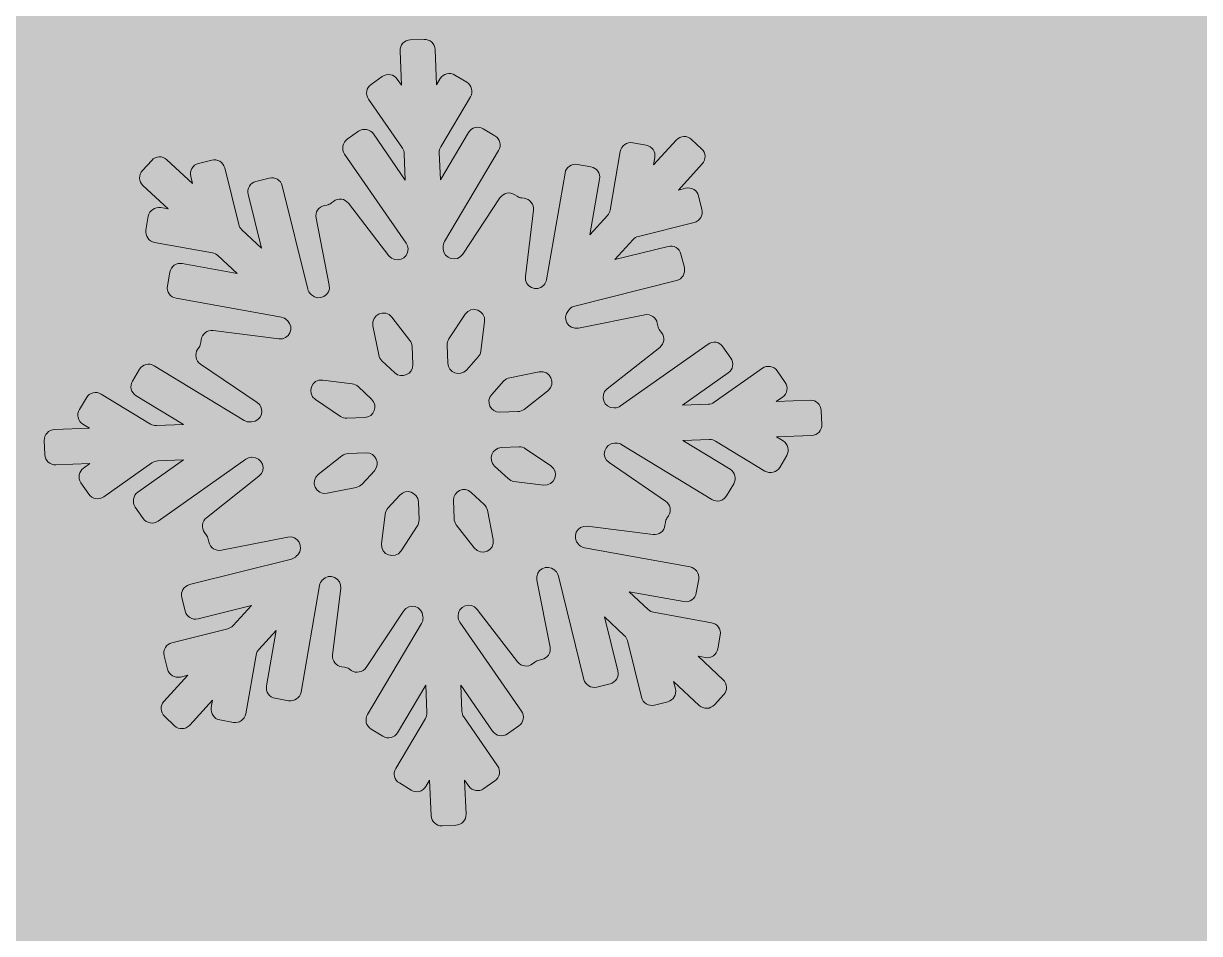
# Model space of a CAD drawing. Header units: millimetres. Extents: x 38 to 178, y -114 to -14.
# Drawn here: x 124.21 to 137.82, y -65.4 to -54.86 of the extents above; entities that cross this region are included whole.
import ezdxf

# ---------------------------------------------------------------- set-up
doc = ezdxf.new("R2010")
doc.units = ezdxf.units.MM
doc.header["$MEASUREMENT"] = 0
doc.layers.add('engraving', color=7, linetype='Continuous')
doc.layers.add('Layer 1', color=7, linetype='Continuous')

msp = doc.modelspace()

# ---------------------------------------------------------------- hatches: boundary and pattern name
at = {"layer": 'Layer 1'}
h = msp.add_hatch(color=2, dxfattribs=at)
h.dxf.hatch_style = 2
edge = h.paths.add_edge_path()
edge.add_spline(control_points=[(156.519, -27.749), (156.519, -27.749), (153.715, -27.749), (153.715, -27.749), (153.018, -26.097), (151.442, -24.9), (149.578, -24.758), (151.083, -23.643), (152.063, -21.859), (152.063, -19.842), (152.063, -16.462), (149.323, -13.721), (145.942, -13.721), (142.562, -13.721), (139.821, -16.462), (139.821, -19.842), (139.821, -21.859), (140.801, -23.643), (142.306, -24.758), (140.442, -24.9), (138.866, -26.097), (138.17, -27.749), (138.17, -27.749), (135.366, -27.749), (135.366, -27.749), (135.366, -27.749), (114.098, -27.749), (114.098, -27.749), (114.098, -27.749), (114.098, -81.46), (114.098, -81.46), (114.098, -85.792), (114.949, -89.87), (116.651, -93.698), (118.352, -97.527), (120.654, -100.853), (123.553, -103.675), (126.454, -106.499), (129.818, -108.741), (133.645, -110.403), (137.474, -112.065), (141.552, -112.898), (145.884, -112.898), (150.215, -112.898), (154.313, -112.065), (158.181, -110.403), (162.047, -108.741), (165.432, -106.499), (168.331, -103.675), (171.231, -100.853), (173.532, -97.527), (175.234, -93.698), (176.934, -89.87), (177.786, -85.792), (177.786, -81.46), (177.786, -81.46), (177.786, -27.749), (177.786, -27.749), (177.786, -27.749), (156.519, -27.749), (156.519, -27.749)], knot_values=[0, 0, 0, 0, 1, 1, 1, 2, 2, 2, 3, 3, 3, 4, 4, 4, 5, 5, 5, 6, 6, 6, 7, 7, 7, 8, 8, 8, 9, 9, 9, 10, 10, 10, 11, 11, 11, 12, 12, 12, 13, 13, 13, 14, 14, 14, 15, 15, 15, 16, 16, 16, 17, 17, 17, 18, 18, 18, 19, 19, 19, 20, 20, 20, 20], degree=3, periodic=1)
edge = h.paths.add_edge_path()
edge.add_spline(control_points=[(142.135, -19.842), (142.135, -17.743), (143.843, -16.035), (145.942, -16.035), (148.042, -16.035), (149.75, -17.743), (149.75, -19.842), (149.75, -21.942), (148.042, -23.65), (145.942, -23.65), (143.843, -23.65), (142.135, -21.942), (142.135, -19.842)], knot_values=[0, 0, 0, 0, 1, 1, 1, 2, 2, 2, 3, 3, 3, 4, 4, 4, 4], degree=3, periodic=1)
edge = h.paths.add_edge_path()
edge.add_spline(control_points=[(151.163, -85.346), (149.655, -86.778), (147.895, -87.492), (145.884, -87.492), (143.95, -87.492), (142.231, -86.778), (140.722, -85.346), (139.214, -83.915), (138.461, -82.234), (138.461, -80.3), (138.461, -80.3), (138.461, -31.811), (138.461, -31.811), (138.461, -31.811), (153.425, -31.811), (153.425, -31.811), (153.425, -31.811), (153.425, -80.3), (153.425, -80.3), (153.425, -82.234), (152.67, -83.915), (151.163, -85.346)], knot_values=[0, 0, 0, 0, 1, 1, 1, 2, 2, 2, 3, 3, 3, 4, 4, 4, 5, 5, 5, 6, 6, 6, 7, 7, 7, 7], degree=3, periodic=1)

# ---------------------------------------------------------------- linework, layer by layer
at = {"layer": 'engraving', "lineweight": 0}
for points, knots in [([(133.446, -59.339), (133.444, -59.271), (133.386, -59.218), (133.318, -59.221), (133.318, -59.221), (132.925, -59.236), (132.925, -59.236), (132.925, -59.236), (132.998, -59.185), (132.998, -59.185), (133.053, -59.145), (133.067, -59.069), (133.028, -59.013), (133.028, -59.013), (132.937, -58.881), (132.937, -58.881), (132.897, -58.824), (132.82, -58.811), (132.764, -58.85), (132.764, -58.85), (132.206, -59.244), (132.206, -59.244), (132.187, -59.258), (132.164, -59.266), (132.14, -59.266), (132.14, -59.266), (131.839, -59.278), (131.839, -59.278), (131.839, -59.278), (132.369, -58.904), (132.369, -58.904), (132.425, -58.865), (132.438, -58.788), (132.4, -58.732), (132.4, -58.732), (132.308, -58.6), (132.308, -58.6), (132.269, -58.544), (132.191, -58.53), (132.135, -58.57), (132.135, -58.57), (131.121, -59.286), (131.121, -59.286), (131.101, -59.3), (131.078, -59.308), (131.054, -59.309), (131.054, -59.309), (131.048, -59.309), (131.048, -59.309), (130.929, -59.313), (130.873, -59.162), (130.967, -59.088), (130.967, -59.088), (131.576, -58.609), (131.576, -58.609), (131.629, -58.567), (131.638, -58.49), (131.597, -58.437), (131.597, -58.437), (131.578, -58.411), (131.578, -58.411), (131.566, -58.396), (131.558, -58.378), (131.554, -58.36), (131.554, -58.36), (131.548, -58.329), (131.548, -58.329), (131.535, -58.262), (131.47, -58.218), (131.403, -58.231), (131.403, -58.231), (130.634, -58.385), (130.634, -58.385), (130.517, -58.408), (130.439, -58.268), (130.519, -58.18), (130.519, -58.18), (130.532, -58.166), (130.532, -58.166), (130.548, -58.148), (130.569, -58.135), (130.593, -58.13), (130.593, -58.13), (131.771, -57.834), (131.771, -57.834), (131.837, -57.817), (131.877, -57.751), (131.861, -57.684), (131.861, -57.684), (131.822, -57.528), (131.822, -57.528), (131.806, -57.461), (131.739, -57.421), (131.672, -57.438), (131.672, -57.438), (131.055, -57.592), (131.055, -57.592), (131.055, -57.592), (131.268, -57.359), (131.268, -57.359), (131.284, -57.342), (131.306, -57.329), (131.329, -57.323), (131.329, -57.323), (131.975, -57.161), (131.975, -57.161), (132.041, -57.144), (132.081, -57.077), (132.065, -57.011), (132.065, -57.011), (132.026, -56.855), (132.026, -56.855), (132.009, -56.788), (131.942, -56.748), (131.876, -56.765), (131.876, -56.765), (131.792, -56.786), (131.792, -56.786), (131.792, -56.786), (132.068, -56.483), (132.068, -56.483), (132.114, -56.433), (132.111, -56.355), (132.061, -56.309), (132.061, -56.309), (131.944, -56.199), (131.944, -56.199), (131.894, -56.152), (131.815, -56.156), (131.769, -56.206), (131.769, -56.206), (131.504, -56.496), (131.504, -56.496), (131.504, -56.496), (131.519, -56.409), (131.519, -56.409), (131.531, -56.343), (131.486, -56.279), (131.42, -56.267), (131.42, -56.267), (131.263, -56.238), (131.263, -56.238), (131.196, -56.226), (131.131, -56.271), (131.12, -56.339), (131.12, -56.339), (131.001, -57.018), (131.001, -57.018), (130.997, -57.042), (130.987, -57.063), (130.971, -57.081), (130.971, -57.081), (130.768, -57.303), (130.768, -57.303), (130.768, -57.303), (130.88, -56.66), (130.88, -56.66), (130.892, -56.593), (130.847, -56.529), (130.78, -56.517), (130.78, -56.517), (130.624, -56.489), (130.624, -56.489), (130.556, -56.477), (130.492, -56.522), (130.48, -56.589), (130.48, -56.589), (130.265, -57.825), (130.265, -57.825), (130.261, -57.848), (130.25, -57.87), (130.235, -57.887), (130.235, -57.887), (130.235, -57.887), (130.235, -57.887), (130.153, -57.976), (130.006, -57.909), (130.021, -57.789), (130.021, -57.789), (130.114, -57.019), (130.114, -57.019), (130.122, -56.952), (130.075, -56.89), (130.007, -56.882), (130.007, -56.882), (129.978, -56.878), (129.978, -56.878), (129.958, -56.876), (129.94, -56.869), (129.924, -56.858), (129.924, -56.858), (129.899, -56.841), (129.899, -56.841), (129.842, -56.802), (129.765, -56.818), (129.727, -56.875), (129.727, -56.875), (129.296, -57.528), (129.296, -57.528), (129.23, -57.628), (129.074, -57.585), (129.069, -57.465), (129.069, -57.465), (129.069, -57.451), (129.069, -57.451), (129.068, -57.427), (129.074, -57.404), (129.086, -57.383), (129.086, -57.383), (129.711, -56.329), (129.711, -56.329), (129.746, -56.27), (129.727, -56.195), (129.669, -56.16), (129.669, -56.16), (129.533, -56.077), (129.533, -56.077), (129.474, -56.041), (129.398, -56.06), (129.362, -56.119), (129.362, -56.119), (129.037, -56.668), (129.037, -56.668), (129.037, -56.668), (129.024, -56.352), (129.024, -56.352), (129.023, -56.328), (129.029, -56.305), (129.041, -56.284), (129.041, -56.284), (129.385, -55.706), (129.385, -55.706), (129.419, -55.648), (129.4, -55.572), (129.343, -55.537), (129.343, -55.537), (129.206, -55.454), (129.206, -55.454), (129.147, -55.418), (129.071, -55.437), (129.036, -55.496), (129.036, -55.496), (128.992, -55.569), (128.992, -55.569), (128.992, -55.569), (128.976, -55.159), (128.976, -55.159), (128.973, -55.091), (128.916, -55.038), (128.848, -55.041), (128.848, -55.041), (128.689, -55.047), (128.689, -55.047), (128.621, -55.05), (128.568, -55.107), (128.57, -55.176), (128.57, -55.176), (128.586, -55.571), (128.586, -55.571), (128.586, -55.571), (128.538, -55.501), (128.538, -55.501), (128.499, -55.445), (128.421, -55.431), (128.365, -55.471), (128.365, -55.471), (128.235, -55.563), (128.235, -55.563), (128.18, -55.602), (128.166, -55.678), (128.205, -55.734), (128.205, -55.734), (128.597, -56.301), (128.597, -56.301), (128.61, -56.32), (128.618, -56.343), (128.619, -56.366), (128.619, -56.366), (128.631, -56.67), (128.631, -56.67), (128.631, -56.67), (128.262, -56.137), (128.262, -56.137), (128.223, -56.08), (128.146, -56.066), (128.089, -56.106), (128.089, -56.106), (127.959, -56.198), (127.959, -56.198), (127.904, -56.237), (127.89, -56.313), (127.929, -56.369), (127.929, -56.369), (128.641, -57.4), (128.641, -57.4), (128.655, -57.419), (128.662, -57.442), (128.663, -57.465), (128.663, -57.465), (128.663, -57.467), (128.663, -57.467), (128.668, -57.587), (128.515, -57.643), (128.442, -57.547), (128.442, -57.547), (127.973, -56.939), (127.973, -56.939), (127.931, -56.885), (127.853, -56.875), (127.799, -56.917), (127.799, -56.917), (127.776, -56.936), (127.776, -56.936), (127.761, -56.948), (127.743, -56.956), (127.724, -56.96), (127.724, -56.96), (127.695, -56.965), (127.695, -56.965), (127.628, -56.979), (127.584, -57.044), (127.598, -57.111), (127.598, -57.111), (127.75, -57.886), (127.75, -57.886), (127.774, -58.004), (127.632, -58.082), (127.545, -58), (127.545, -58), (127.537, -57.993), (127.537, -57.993), (127.52, -57.977), (127.507, -57.956), (127.502, -57.932), (127.502, -57.932), (127.206, -56.737), (127.206, -56.737), (127.19, -56.671), (127.122, -56.631), (127.056, -56.647), (127.056, -56.647), (126.902, -56.686), (126.902, -56.686), (126.836, -56.702), (126.796, -56.769), (126.812, -56.835), (126.812, -56.835), (126.967, -57.459), (126.967, -57.459), (126.967, -57.459), (126.738, -57.246), (126.738, -57.246), (126.721, -57.23), (126.708, -57.208), (126.703, -57.185), (126.703, -57.185), (126.54, -56.53), (126.54, -56.53), (126.524, -56.463), (126.457, -56.423), (126.39, -56.44), (126.39, -56.44), (126.237, -56.478), (126.237, -56.478), (126.171, -56.495), (126.13, -56.562), (126.147, -56.628), (126.147, -56.628), (126.168, -56.712), (126.168, -56.712), (126.168, -56.712), (125.871, -56.435), (125.871, -56.435), (125.821, -56.388), (125.742, -56.391), (125.695, -56.442), (125.695, -56.442), (125.587, -56.56), (125.587, -56.56), (125.542, -56.61), (125.545, -56.687), (125.594, -56.734), (125.594, -56.734), (125.885, -57.005), (125.885, -57.005), (125.885, -57.005), (125.8, -56.99), (125.8, -56.99), (125.732, -56.977), (125.668, -57.022), (125.656, -57.09), (125.656, -57.09), (125.628, -57.249), (125.628, -57.249), (125.617, -57.316), (125.661, -57.38), (125.728, -57.392), (125.728, -57.392), (126.399, -57.513), (126.399, -57.513), (126.422, -57.517), (126.444, -57.528), (126.461, -57.544), (126.461, -57.544), (126.684, -57.752), (126.684, -57.752), (126.684, -57.752), (126.049, -57.637), (126.049, -57.637), (125.982, -57.625), (125.917, -57.67), (125.905, -57.738), (125.905, -57.738), (125.878, -57.897), (125.878, -57.897), (125.866, -57.964), (125.911, -58.027), (125.977, -58.039), (125.977, -58.039), (127.198, -58.26), (127.198, -58.26), (127.222, -58.264), (127.243, -58.275), (127.261, -58.291), (127.261, -58.291), (127.266, -58.297), (127.266, -58.297), (127.354, -58.379), (127.285, -58.525), (127.166, -58.51), (127.166, -58.51), (126.406, -58.413), (126.406, -58.413), (126.338, -58.404), (126.276, -58.453), (126.268, -58.521), (126.268, -58.521), (126.264, -58.552), (126.264, -58.552), (126.262, -58.571), (126.255, -58.589), (126.244, -58.605), (126.244, -58.605), (126.227, -58.631), (126.227, -58.631), (126.19, -58.688), (126.205, -58.764), (126.261, -58.802), (126.261, -58.802), (126.916, -59.246), (126.916, -59.246), (127.014, -59.313), (126.97, -59.467), (126.851, -59.472), (126.851, -59.472), (126.836, -59.472), (126.836, -59.472), (126.812, -59.473), (126.788, -59.467), (126.767, -59.454), (126.767, -59.454), (125.725, -58.82), (125.725, -58.82), (125.666, -58.784), (125.59, -58.803), (125.554, -58.862), (125.554, -58.862), (125.473, -59), (125.473, -59), (125.438, -59.058), (125.457, -59.133), (125.515, -59.169), (125.515, -59.169), (126.062, -59.502), (126.062, -59.502), (126.062, -59.502), (125.75, -59.514), (125.75, -59.514), (125.726, -59.515), (125.702, -59.509), (125.681, -59.496), (125.681, -59.496), (125.11, -59.149), (125.11, -59.149), (125.052, -59.113), (124.975, -59.132), (124.94, -59.191), (124.94, -59.191), (124.858, -59.329), (124.858, -59.329), (124.824, -59.387), (124.842, -59.462), (124.9, -59.498), (124.9, -59.498), (124.976, -59.544), (124.976, -59.544), (124.976, -59.544), (124.57, -59.56), (124.57, -59.56), (124.502, -59.563), (124.449, -59.62), (124.452, -59.688), (124.452, -59.688), (124.458, -59.85), (124.458, -59.85), (124.461, -59.918), (124.518, -59.971), (124.586, -59.968), (124.586, -59.968), (124.98, -59.953), (124.98, -59.953), (124.98, -59.953), (124.907, -60.005), (124.907, -60.005), (124.852, -60.044), (124.838, -60.12), (124.876, -60.176), (124.876, -60.176), (124.968, -60.308), (124.968, -60.308), (125.007, -60.365), (125.085, -60.378), (125.141, -60.339), (125.141, -60.339), (125.698, -59.945), (125.698, -59.945), (125.718, -59.931), (125.741, -59.924), (125.765, -59.923), (125.765, -59.923), (126.065, -59.911), (126.065, -59.911), (126.065, -59.911), (125.535, -60.285), (125.535, -60.285), (125.48, -60.324), (125.466, -60.401), (125.505, -60.457), (125.505, -60.457), (125.596, -60.589), (125.596, -60.589), (125.635, -60.645), (125.713, -60.659), (125.769, -60.62), (125.769, -60.62), (126.784, -59.903), (126.784, -59.903), (126.803, -59.889), (126.826, -59.881), (126.85, -59.881), (126.85, -59.881), (126.856, -59.88), (126.856, -59.88), (126.976, -59.876), (127.031, -60.027), (126.937, -60.101), (126.937, -60.101), (126.329, -60.58), (126.329, -60.58), (126.276, -60.622), (126.266, -60.699), (126.307, -60.752), (126.307, -60.752), (126.327, -60.778), (126.327, -60.778), (126.339, -60.793), (126.347, -60.811), (126.35, -60.829), (126.35, -60.829), (126.356, -60.86), (126.356, -60.86), (126.37, -60.927), (126.435, -60.971), (126.502, -60.958), (126.502, -60.958), (127.27, -60.805), (127.27, -60.805), (127.387, -60.781), (127.466, -60.921), (127.386, -61.009), (127.386, -61.009), (127.373, -61.023), (127.373, -61.023), (127.356, -61.041), (127.335, -61.054), (127.312, -61.06), (127.312, -61.06), (126.133, -61.355), (126.133, -61.355), (126.067, -61.372), (126.027, -61.439), (126.043, -61.505), (126.043, -61.505), (126.082, -61.661), (126.082, -61.661), (126.099, -61.728), (126.166, -61.768), (126.232, -61.751), (126.232, -61.751), (126.849, -61.597), (126.849, -61.597), (126.849, -61.597), (126.637, -61.83), (126.637, -61.83), (126.62, -61.848), (126.599, -61.86), (126.575, -61.866), (126.575, -61.866), (125.93, -62.028), (125.93, -62.028), (125.864, -62.045), (125.823, -62.112), (125.84, -62.178), (125.84, -62.178), (125.879, -62.334), (125.879, -62.334), (125.895, -62.401), (125.962, -62.441), (126.029, -62.425), (126.029, -62.425), (126.113, -62.403), (126.113, -62.403), (126.113, -62.403), (125.836, -62.707), (125.836, -62.707), (125.791, -62.757), (125.794, -62.834), (125.843, -62.88), (125.843, -62.88), (125.96, -62.99), (125.96, -62.99), (126.01, -63.037), (126.089, -63.033), (126.136, -62.983), (126.136, -62.983), (126.4, -62.693), (126.4, -62.693), (126.4, -62.693), (126.385, -62.78), (126.385, -62.78), (126.373, -62.847), (126.418, -62.91), (126.485, -62.922), (126.485, -62.922), (126.641, -62.951), (126.641, -62.951), (126.709, -62.963), (126.773, -62.918), (126.785, -62.85), (126.785, -62.85), (126.903, -62.171), (126.903, -62.171), (126.907, -62.147), (126.918, -62.126), (126.934, -62.108), (126.934, -62.108), (127.136, -61.886), (127.136, -61.886), (127.136, -61.886), (127.024, -62.529), (127.024, -62.529), (127.013, -62.596), (127.057, -62.66), (127.124, -62.672), (127.124, -62.672), (127.28, -62.7), (127.28, -62.7), (127.348, -62.712), (127.412, -62.667), (127.424, -62.6), (127.424, -62.6), (127.639, -61.364), (127.639, -61.364), (127.643, -61.341), (127.654, -61.319), (127.67, -61.302), (127.67, -61.302), (127.67, -61.302), (127.67, -61.302), (127.751, -61.213), (127.898, -61.281), (127.884, -61.4), (127.884, -61.4), (127.79, -62.17), (127.79, -62.17), (127.782, -62.237), (127.83, -62.299), (127.897, -62.307), (127.897, -62.307), (127.927, -62.311), (127.927, -62.311), (127.946, -62.314), (127.965, -62.32), (127.981, -62.331), (127.981, -62.331), (128.005, -62.348), (128.005, -62.348), (128.062, -62.387), (128.14, -62.371), (128.178, -62.314), (128.178, -62.314), (128.609, -61.661), (128.609, -61.661), (128.675, -61.561), (128.83, -61.604), (128.835, -61.724), (128.835, -61.724), (128.836, -61.738), (128.836, -61.738), (128.837, -61.762), (128.831, -61.786), (128.819, -61.806), (128.819, -61.806), (128.193, -62.861), (128.193, -62.861), (128.159, -62.919), (128.177, -62.994), (128.235, -63.029), (128.235, -63.029), (128.371, -63.112), (128.371, -63.112), (128.43, -63.148), (128.507, -63.129), (128.542, -63.07), (128.542, -63.07), (128.868, -62.521), (128.868, -62.521), (128.868, -62.521), (128.88, -62.837), (128.88, -62.837), (128.881, -62.861), (128.875, -62.884), (128.863, -62.905), (128.863, -62.905), (128.52, -63.484), (128.52, -63.484), (128.485, -63.542), (128.504, -63.617), (128.562, -63.652), (128.562, -63.652), (128.698, -63.735), (128.698, -63.735), (128.757, -63.771), (128.834, -63.752), (128.869, -63.693), (128.869, -63.693), (128.912, -63.62), (128.912, -63.62), (128.912, -63.62), (128.929, -64.03), (128.929, -64.03), (128.931, -64.098), (128.989, -64.151), (129.057, -64.148), (129.057, -64.148), (129.215, -64.142), (129.215, -64.142), (129.284, -64.139), (129.337, -64.082), (129.334, -64.013), (129.334, -64.013), (129.318, -63.618), (129.318, -63.618), (129.318, -63.618), (129.366, -63.688), (129.366, -63.688), (129.405, -63.744), (129.483, -63.758), (129.539, -63.718), (129.539, -63.718), (129.669, -63.627), (129.669, -63.627), (129.725, -63.587), (129.738, -63.511), (129.7, -63.455), (129.7, -63.455), (129.308, -62.888), (129.308, -62.888), (129.294, -62.869), (129.287, -62.846), (129.286, -62.823), (129.286, -62.823), (129.274, -62.519), (129.274, -62.519), (129.274, -62.519), (129.642, -63.053), (129.642, -63.053), (129.681, -63.109), (129.759, -63.123), (129.815, -63.083), (129.815, -63.083), (129.945, -62.991), (129.945, -62.991), (130.001, -62.952), (130.014, -62.876), (129.976, -62.82), (129.976, -62.82), (129.263, -61.789), (129.263, -61.789), (129.25, -61.77), (129.242, -61.748), (129.241, -61.724), (129.241, -61.724), (129.241, -61.722), (129.241, -61.722), (129.237, -61.602), (129.389, -61.546), (129.463, -61.642), (129.463, -61.642), (129.931, -62.25), (129.931, -62.25), (129.973, -62.305), (130.051, -62.314), (130.105, -62.272), (130.105, -62.272), (130.129, -62.254), (130.129, -62.254), (130.144, -62.242), (130.162, -62.233), (130.181, -62.23), (130.181, -62.23), (130.21, -62.224), (130.21, -62.224), (130.277, -62.21), (130.32, -62.145), (130.307, -62.079), (130.307, -62.079), (130.154, -61.303), (130.154, -61.303), (130.131, -61.185), (130.272, -61.107), (130.36, -61.189), (130.36, -61.189), (130.367, -61.196), (130.367, -61.196), (130.385, -61.212), (130.397, -61.233), (130.403, -61.257), (130.403, -61.257), (130.698, -62.452), (130.698, -62.452), (130.715, -62.518), (130.782, -62.558), (130.848, -62.542), (130.848, -62.542), (131.002, -62.503), (131.002, -62.503), (131.068, -62.487), (131.108, -62.42), (131.092, -62.354), (131.092, -62.354), (130.938, -61.73), (130.938, -61.73), (130.938, -61.73), (131.166, -61.943), (131.166, -61.943), (131.184, -61.96), (131.196, -61.981), (131.202, -62.004), (131.202, -62.004), (131.364, -62.66), (131.364, -62.66), (131.381, -62.726), (131.448, -62.766), (131.514, -62.75), (131.514, -62.75), (131.668, -62.711), (131.668, -62.711), (131.734, -62.694), (131.774, -62.628), (131.758, -62.562), (131.758, -62.562), (131.737, -62.477), (131.737, -62.477), (131.737, -62.477), (132.034, -62.754), (132.034, -62.754), (132.084, -62.801), (132.163, -62.798), (132.209, -62.747), (132.209, -62.747), (132.317, -62.629), (132.317, -62.629), (132.363, -62.579), (132.36, -62.502), (132.31, -62.456), (132.31, -62.456), (132.02, -62.184), (132.02, -62.184), (132.02, -62.184), (132.105, -62.2), (132.105, -62.2), (132.172, -62.212), (132.237, -62.167), (132.248, -62.099), (132.248, -62.099), (132.276, -61.94), (132.276, -61.94), (132.288, -61.873), (132.243, -61.809), (132.176, -61.797), (132.176, -61.797), (131.505, -61.676), (131.505, -61.676), (131.482, -61.672), (131.46, -61.661), (131.443, -61.645), (131.443, -61.645), (131.221, -61.437), (131.221, -61.437), (131.221, -61.437), (131.855, -61.552), (131.855, -61.552), (131.923, -61.564), (131.987, -61.519), (131.999, -61.451), (131.999, -61.451), (132.027, -61.292), (132.027, -61.292), (132.038, -61.226), (131.994, -61.162), (131.927, -61.15), (131.927, -61.15), (130.706, -60.929), (130.706, -60.929), (130.683, -60.925), (130.661, -60.914), (130.644, -60.898), (130.644, -60.898), (130.638, -60.892), (130.638, -60.892), (130.55, -60.81), (130.619, -60.664), (130.738, -60.679), (130.738, -60.679), (131.499, -60.776), (131.499, -60.776), (131.567, -60.785), (131.629, -60.736), (131.637, -60.668), (131.637, -60.668), (131.641, -60.637), (131.641, -60.637), (131.643, -60.618), (131.65, -60.6), (131.66, -60.584), (131.66, -60.584), (131.678, -60.558), (131.678, -60.558), (131.715, -60.501), (131.7, -60.425), (131.644, -60.387), (131.644, -60.387), (130.989, -59.943), (130.989, -59.943), (130.89, -59.876), (130.934, -59.722), (131.053, -59.718), (131.053, -59.718), (131.069, -59.717), (131.069, -59.717), (131.093, -59.716), (131.117, -59.722), (131.138, -59.735), (131.138, -59.735), (132.179, -60.369), (132.179, -60.369), (132.238, -60.405), (132.315, -60.386), (132.35, -60.327), (132.35, -60.327), (132.432, -60.189), (132.432, -60.189), (132.466, -60.131), (132.448, -60.056), (132.39, -60.02), (132.39, -60.02), (131.842, -59.687), (131.842, -59.687), (131.842, -59.687), (132.154, -59.675), (132.154, -59.675), (132.179, -59.674), (132.203, -59.68), (132.223, -59.693), (132.223, -59.693), (132.794, -60.04), (132.794, -60.04), (132.853, -60.076), (132.929, -60.057), (132.965, -59.998), (132.965, -59.998), (133.046, -59.86), (133.046, -59.86), (133.081, -59.802), (133.062, -59.727), (133.004, -59.691), (133.004, -59.691), (132.928, -59.645), (132.928, -59.645), (132.928, -59.645), (133.334, -59.629), (133.334, -59.629), (133.402, -59.626), (133.456, -59.569), (133.453, -59.501), (133.453, -59.501), (133.446, -59.339), (133.446, -59.339)], [0, 0, 0, 0, 1, 1, 1, 2, 2, 2, 3, 3, 3, 4, 4, 4, 5, 5, 5, 6, 6, 6, 7, 7, 7, 8, 8, 8, 9, 9, 9, 10, 10, 10, 11, 11, 11, 12, 12, 12, 13, 13, 13, 14, 14, 14, 15, 15, 15, 16, 16, 16, 17, 17, 17, 18, 18, 18, 19, 19, 19, 20, 20, 20, 21, 21, 21, 22, 22, 22, 23, 23, 23, 24, 24, 24, 25, 25, 25, 26, 26, 26, 27, 27, 27, 28, 28, 28, 29, 29, 29, 30, 30, 30, 31, 31, 31, 32, 32, 32, 33, 33, 33, 34, 34, 34, 35, 35, 35, 36, 36, 36, 37, 37, 37, 38, 38, 38, 39, 39, 39, 40, 40, 40, 41, 41, 41, 42, 42, 42, 43, 43, 43, 44, 44, 44, 45, 45, 45, 46, 46, 46, 47, 47, 47, 48, 48, 48, 49, 49, 49, 50, 50, 50, 51, 51, 51, 52, 52, 52, 53, 53, 53, 54, 54, 54, 55, 55, 55, 56, 56, 56, 57, 57, 57, 58, 58, 58, 59, 59, 59, 60, 60, 60, 61, 61, 61, 62, 62, 62, 63, 63, 63, 64, 64, 64, 65, 65, 65, 66, 66, 66, 67, 67, 67, 68, 68, 68, 69, 69, 69, 70, 70, 70, 71, 71, 71, 72, 72, 72, 73, 73, 73, 74, 74, 74, 75, 75, 75, 76, 76, 76, 77, 77, 77, 78, 78, 78, 79, 79, 79, 80, 80, 80, 81, 81, 81, 82, 82, 82, 83, 83, 83, 84, 84, 84, 85, 85, 85, 86, 86, 86, 87, 87, 87, 88, 88, 88, 89, 89, 89, 90, 90, 90, 91, 91, 91, 92, 92, 92, 93, 93, 93, 94, 94, 94, 95, 95, 95, 96, 96, 96, 97, 97, 97, 98, 98, 98, 99, 99, 99, 100, 100, 100, 101, 101, 101, 102, 102, 102, 103, 103, 103, 104, 104, 104, 105, 105, 105, 106, 106, 106, 107, 107, 107, 108, 108, 108, 109, 109, 109, 110, 110, 110, 111, 111, 111, 112, 112, 112, 113, 113, 113, 114, 114, 114, 115, 115, 115, 116, 116, 116, 117, 117, 117, 118, 118, 118, 119, 119, 119, 120, 120, 120, 121, 121, 121, 122, 122, 122, 123, 123, 123, 124, 124, 124, 125, 125, 125, 126, 126, 126, 127, 127, 127, 128, 128, 128, 129, 129, 129, 130, 130, 130, 131, 131, 131, 132, 132, 132, 133, 133, 133, 134, 134, 134, 135, 135, 135, 136, 136, 136, 137, 137, 137, 138, 138, 138, 139, 139, 139, 140, 140, 140, 141, 141, 141, 142, 142, 142, 143, 143, 143, 144, 144, 144, 145, 145, 145, 146, 146, 146, 147, 147, 147, 148, 148, 148, 149, 149, 149, 150, 150, 150, 151, 151, 151, 152, 152, 152, 153, 153, 153, 154, 154, 154, 155, 155, 155, 156, 156, 156, 157, 157, 157, 158, 158, 158, 159, 159, 159, 160, 160, 160, 161, 161, 161, 162, 162, 162, 163, 163, 163, 164, 164, 164, 165, 165, 165, 166, 166, 166, 167, 167, 167, 168, 168, 168, 169, 169, 169, 170, 170, 170, 171, 171, 171, 172, 172, 172, 173, 173, 173, 174, 174, 174, 175, 175, 175, 176, 176, 176, 177, 177, 177, 178, 178, 178, 179, 179, 179, 180, 180, 180, 181, 181, 181, 182, 182, 182, 183, 183, 183, 184, 184, 184, 185, 185, 185, 186, 186, 186, 187, 187, 187, 188, 188, 188, 189, 189, 189, 190, 190, 190, 191, 191, 191, 192, 192, 192, 193, 193, 193, 194, 194, 194, 195, 195, 195, 196, 196, 196, 197, 197, 197, 198, 198, 198, 199, 199, 199, 200, 200, 200, 201, 201, 201, 202, 202, 202, 203, 203, 203, 204, 204, 204, 205, 205, 205, 206, 206, 206, 207, 207, 207, 208, 208, 208, 209, 209, 209, 210, 210, 210, 211, 211, 211, 212, 212, 212, 213, 213, 213, 214, 214, 214, 215, 215, 215, 216, 216, 216, 217, 217, 217, 218, 218, 218, 219, 219, 219, 220, 220, 220, 221, 221, 221, 222, 222, 222, 223, 223, 223, 224, 224, 224, 225, 225, 225, 226, 226, 226, 227, 227, 227, 228, 228, 228, 229, 229, 229, 230, 230, 230, 231, 231, 231, 232, 232, 232, 233, 233, 233, 234, 234, 234, 235, 235, 235, 236, 236, 236, 237, 237, 237, 238, 238, 238, 239, 239, 239, 240, 240, 240, 241, 241, 241, 242, 242, 242, 243, 243, 243, 244, 244, 244, 245, 245, 245, 246, 246, 246, 247, 247, 247, 248, 248, 248, 249, 249, 249, 250, 250, 250, 251, 251, 251, 252, 252, 252, 253, 253, 253, 254, 254, 254, 255, 255, 255, 256, 256, 256, 257, 257, 257, 258, 258, 258, 259, 259, 259, 260, 260, 260, 261, 261, 261, 262, 262, 262, 263, 263, 263, 264, 264, 264, 265, 265, 265, 266, 266, 266, 267, 267, 267, 268, 268, 268, 269, 269, 269, 270, 270, 270, 271, 271, 271, 272, 272, 272, 273, 273, 273, 274, 274, 274, 275, 275, 275, 276, 276, 276, 277, 277, 277, 278, 278, 278, 279, 279, 279, 280, 280, 280, 281, 281, 281, 282, 282, 282, 283, 283, 283, 284, 284, 284, 285, 285, 285, 286, 286, 286, 287, 287, 287, 288, 288, 288, 289, 289, 289, 290, 290, 290, 291, 291, 291, 292, 292, 292, 293, 293, 293, 294, 294, 294, 295, 295, 295, 296, 296, 296, 297, 297, 297, 298, 298, 298, 299, 299, 299, 300, 300, 300, 301, 301, 301, 302, 302, 302, 303, 303, 303, 304, 304, 304, 305, 305, 305, 306, 306, 306, 307, 307, 307, 308, 308, 308, 309, 309, 309, 310, 310, 310, 311, 311, 311, 312, 312, 312, 313, 313, 313, 314, 314, 314, 315, 315, 315, 316, 316, 316, 317, 317, 317, 318, 318, 318, 319, 319, 319, 320, 320, 320, 321, 321, 321, 322, 322, 322, 323, 323, 323, 324, 324, 324, 325, 325, 325, 326, 326, 326, 327, 327, 327, 328, 328, 328, 329, 329, 329, 330, 330, 330, 331, 331, 331, 332, 332, 332, 333, 333, 333, 334, 334, 334, 335, 335, 335, 336, 336, 336, 336]), ([(129.123, -58.792), (129.123, -58.792), (129.114, -58.583), (129.114, -58.583), (129.113, -58.557), (129.12, -58.532), (129.135, -58.51), (129.135, -58.51), (129.323, -58.225), (129.323, -58.225), (129.395, -58.116), (129.564, -58.178), (129.549, -58.308), (129.549, -58.308), (129.507, -58.651), (129.507, -58.651), (129.504, -58.676), (129.493, -58.7), (129.476, -58.719), (129.476, -58.719), (129.338, -58.87), (129.338, -58.87), (129.263, -58.952), (129.127, -58.902), (129.123, -58.792)], [0, 0, 0, 0, 1, 1, 1, 2, 2, 2, 3, 3, 3, 4, 4, 4, 5, 5, 5, 6, 6, 6, 7, 7, 7, 8, 8, 8, 8]), ([(128.476, -58.258), (128.476, -58.258), (128.683, -58.527), (128.683, -58.527), (128.699, -58.547), (128.708, -58.572), (128.709, -58.598), (128.709, -58.598), (128.717, -58.807), (128.717, -58.807), (128.722, -58.917), (128.59, -58.977), (128.509, -58.902), (128.509, -58.902), (128.361, -58.763), (128.361, -58.763), (128.342, -58.745), (128.329, -58.722), (128.324, -58.696), (128.324, -58.696), (128.257, -58.357), (128.257, -58.357), (128.232, -58.229), (128.396, -58.155), (128.476, -58.258)], [0, 0, 0, 0, 1, 1, 1, 2, 2, 2, 3, 3, 3, 4, 4, 4, 5, 5, 5, 6, 6, 6, 7, 7, 7, 8, 8, 8, 8]), ([(129.631, -59.153), (129.631, -59.153), (129.773, -58.997), (129.773, -58.997), (129.791, -58.978), (129.814, -58.965), (129.84, -58.959), (129.84, -58.959), (130.18, -58.892), (130.18, -58.892), (130.307, -58.866), (130.382, -59.03), (130.28, -59.11), (130.28, -59.11), (130.007, -59.326), (130.007, -59.326), (129.986, -59.342), (129.961, -59.351), (129.935, -59.352), (129.935, -59.352), (129.727, -59.36), (129.727, -59.36), (129.617, -59.364), (129.557, -59.234), (129.631, -59.153)], [0, 0, 0, 0, 1, 1, 1, 2, 2, 2, 3, 3, 3, 4, 4, 4, 5, 5, 5, 6, 6, 6, 7, 7, 7, 8, 8, 8, 8]), ([(127.88, -59.408), (127.88, -59.408), (127.59, -59.211), (127.59, -59.211), (127.483, -59.138), (127.546, -58.97), (127.675, -58.986), (127.675, -58.986), (128.016, -59.029), (128.016, -59.029), (128.042, -59.033), (128.066, -59.044), (128.085, -59.062), (128.085, -59.062), (128.24, -59.207), (128.24, -59.207), (128.32, -59.282), (128.27, -59.417), (128.16, -59.421), (128.16, -59.421), (127.955, -59.429), (127.955, -59.429), (127.928, -59.43), (127.902, -59.422), (127.88, -59.408)], [0, 0, 0, 0, 1, 1, 1, 2, 2, 2, 3, 3, 3, 4, 4, 4, 5, 5, 5, 6, 6, 6, 7, 7, 7, 8, 8, 8, 8]), ([(128.274, -60.036), (128.274, -60.036), (128.131, -60.192), (128.131, -60.192), (128.114, -60.211), (128.09, -60.225), (128.064, -60.23), (128.064, -60.23), (127.725, -60.297), (127.725, -60.297), (127.597, -60.323), (127.522, -60.159), (127.624, -60.079), (127.624, -60.079), (127.898, -59.864), (127.898, -59.864), (127.918, -59.847), (127.944, -59.838), (127.97, -59.837), (127.97, -59.837), (128.178, -59.829), (128.178, -59.829), (128.287, -59.825), (128.348, -59.955), (128.274, -60.036)], [0, 0, 0, 0, 1, 1, 1, 2, 2, 2, 3, 3, 3, 4, 4, 4, 5, 5, 5, 6, 6, 6, 7, 7, 7, 8, 8, 8, 8]), ([(130.024, -59.781), (130.024, -59.781), (130.314, -59.978), (130.314, -59.978), (130.422, -60.051), (130.358, -60.219), (130.229, -60.203), (130.229, -60.203), (129.889, -60.16), (129.889, -60.16), (129.863, -60.156), (129.839, -60.145), (129.82, -60.127), (129.82, -60.127), (129.665, -59.982), (129.665, -59.982), (129.584, -59.907), (129.635, -59.773), (129.744, -59.768), (129.744, -59.768), (129.95, -59.76), (129.95, -59.76), (129.976, -59.759), (130.002, -59.767), (130.024, -59.781)], [0, 0, 0, 0, 1, 1, 1, 2, 2, 2, 3, 3, 3, 4, 4, 4, 5, 5, 5, 6, 6, 6, 7, 7, 7, 8, 8, 8, 8]), ([(128.782, -60.397), (128.782, -60.397), (128.79, -60.606), (128.79, -60.606), (128.791, -60.632), (128.784, -60.658), (128.77, -60.679), (128.77, -60.679), (128.582, -60.964), (128.582, -60.964), (128.51, -61.073), (128.34, -61.011), (128.356, -60.881), (128.356, -60.881), (128.397, -60.539), (128.397, -60.539), (128.401, -60.513), (128.412, -60.489), (128.429, -60.47), (128.429, -60.47), (128.567, -60.319), (128.567, -60.319), (128.641, -60.237), (128.777, -60.287), (128.782, -60.397)], [0, 0, 0, 0, 1, 1, 1, 2, 2, 2, 3, 3, 3, 4, 4, 4, 5, 5, 5, 6, 6, 6, 7, 7, 7, 8, 8, 8, 8]), ([(129.428, -60.931), (129.428, -60.931), (129.221, -60.662), (129.221, -60.662), (129.206, -60.642), (129.197, -60.617), (129.196, -60.591), (129.196, -60.591), (129.187, -60.382), (129.187, -60.382), (129.183, -60.272), (129.314, -60.212), (129.395, -60.287), (129.395, -60.287), (129.544, -60.426), (129.544, -60.426), (129.563, -60.444), (129.576, -60.467), (129.581, -60.493), (129.581, -60.493), (129.648, -60.832), (129.648, -60.832), (129.673, -60.96), (129.508, -61.034), (129.428, -60.931)], [0, 0, 0, 0, 1, 1, 1, 2, 2, 2, 3, 3, 3, 4, 4, 4, 5, 5, 5, 6, 6, 6, 7, 7, 7, 8, 8, 8, 8])]:
    msp.add_open_spline(points, degree=3, knots=knots, dxfattribs=at)
at = {"layer": 'Layer 1', "lineweight": 0}
msp.add_open_spline([(156.519, -27.749), (156.519, -27.749), (153.715, -27.749), (153.715, -27.749), (153.018, -26.097), (151.442, -24.9), (149.578, -24.758), (151.083, -23.643), (152.063, -21.859), (152.063, -19.842), (152.063, -16.462), (149.323, -13.721), (145.942, -13.721), (142.562, -13.721), (139.821, -16.462), (139.821, -19.842), (139.821, -21.859), (140.801, -23.643), (142.306, -24.758), (140.442, -24.9), (138.866, -26.097), (138.17, -27.749), (138.17, -27.749), (135.366, -27.749), (135.366, -27.749), (135.366, -27.749), (114.098, -27.749), (114.098, -27.749), (114.098, -27.749), (114.098, -81.46), (114.098, -81.46), (114.098, -85.792), (114.949, -89.87), (116.651, -93.698), (118.352, -97.527), (120.654, -100.853), (123.553, -103.675), (126.454, -106.499), (129.818, -108.741), (133.645, -110.403), (137.474, -112.065), (141.552, -112.898), (145.884, -112.898), (150.215, -112.898), (154.313, -112.065), (158.181, -110.403), (162.047, -108.741), (165.432, -106.499), (168.331, -103.675), (171.231, -100.853), (173.532, -97.527), (175.234, -93.698), (176.934, -89.87), (177.786, -85.792), (177.786, -81.46), (177.786, -81.46), (177.786, -27.749), (177.786, -27.749), (177.786, -27.749), (156.519, -27.749), (156.519, -27.749)], degree=3, knots=[0, 0, 0, 0, 1, 1, 1, 2, 2, 2, 3, 3, 3, 4, 4, 4, 5, 5, 5, 6, 6, 6, 7, 7, 7, 8, 8, 8, 9, 9, 9, 10, 10, 10, 11, 11, 11, 12, 12, 12, 13, 13, 13, 14, 14, 14, 15, 15, 15, 16, 16, 16, 17, 17, 17, 18, 18, 18, 19, 19, 19, 20, 20, 20, 20], dxfattribs=at)

doc.saveas('drawing.dxf')
